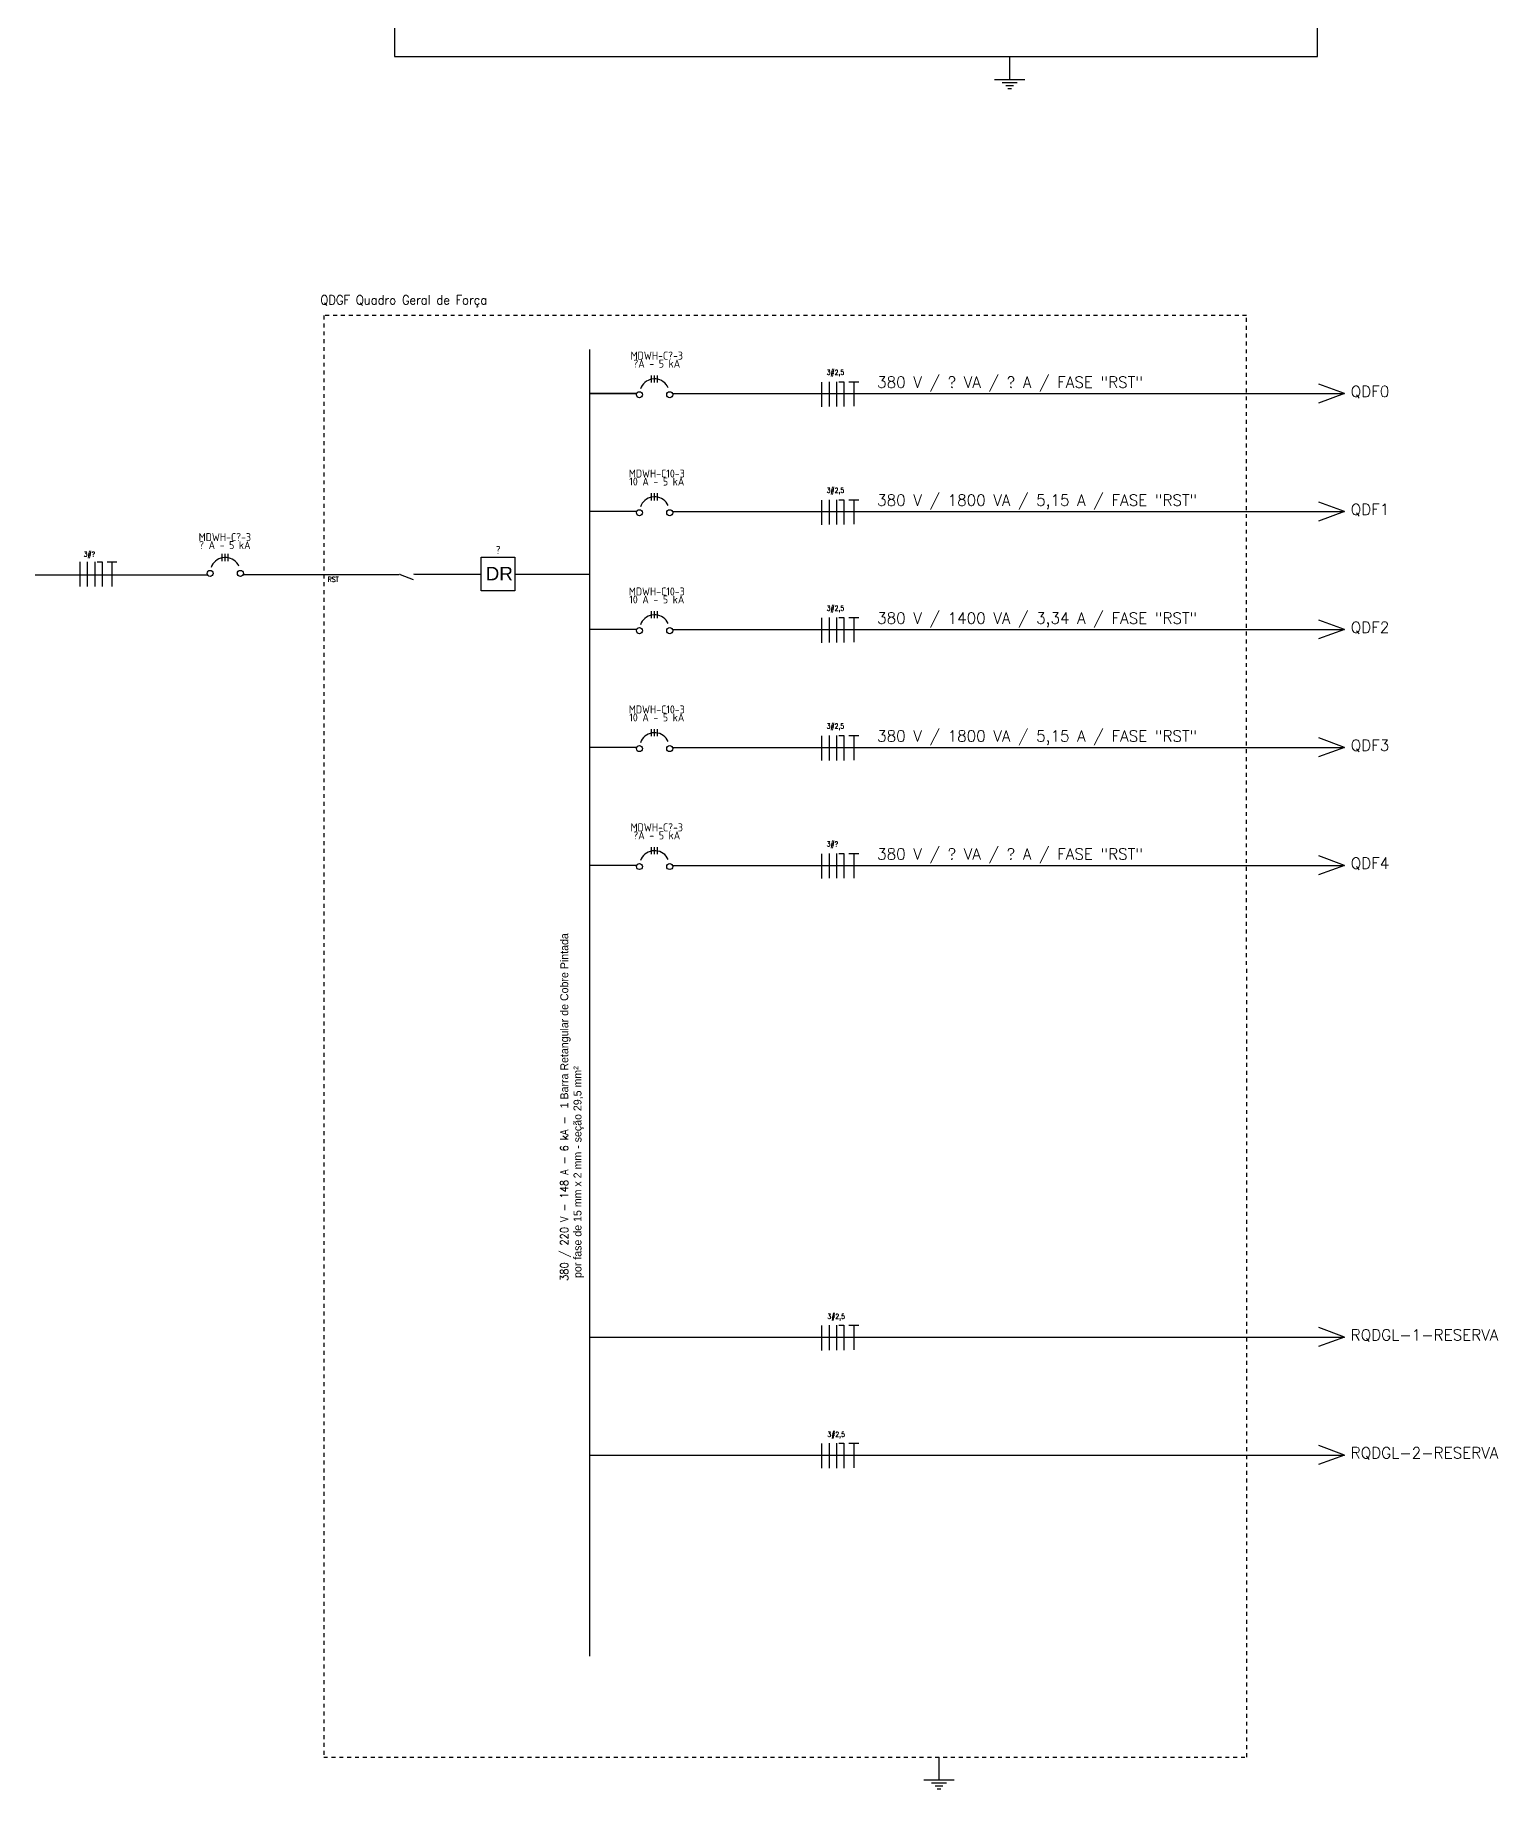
# Model space of a CAD drawing. Extents: x 202 to 641, y -96 to 322.
# Drawn here: x 527.09 to 564.4, y -49.09 to -4.36 of the extents above; entities that cross this region are included whole.
import ezdxf

# ---------------------------------------------------------------- set-up
doc = ezdxf.new("R2010")
doc.units = 0
doc.header["$MEASUREMENT"] = 0
doc.linetypes.add('DASHED2', pattern=[0.375, 0.25, -0.125])
doc.linetypes.add('NULL', pattern=[0])
for name, color, linetype in [('ELET_UNIFILAR_TEXTO', 4, 'Continuous'), ('ELET_UNIFILAR_TEXTO2', 4, 'Continuous'), ('ELT_UNIFILAR_DESENHO', 5, 'Continuous')]:
    doc.layers.add(name, color=color, linetype=linetype)
doc.styles.add('textstyle4', font='arial.ttf')
doc.styles.add('textstyle5', font='')
doc.styles.add('textstyle7', font='romans__.ttf')
doc.styles.get('textstyle5').set_extended_font_data('Standard')

msp = doc.modelspace()

# ---------------------------------------------------------------- hatches: boundary and pattern name
at = {"layer": 'ELT_UNIFILAR_DESENHO', "linetype": 'Continuous', "transparency": 33554687}
h = msp.add_hatch(color=256, dxfattribs=at)
edge = h.paths.add_edge_path(flags=0)
edge.add_arc((536.389, -18.106), 0.0158, 180, 360)
edge.add_arc((536.389, -18.106), 0.0158, 0, 180)
edge = h.paths.add_edge_path(flags=0)
edge.add_arc((536.751, -18.107), 0.0158, 180, 360)
edge.add_arc((536.751, -18.107), 0.0158, 0, 180)

# ---------------------------------------------------------------- linework, layer by layer
at = {"layer": 'ELT_UNIFILAR_DESENHO'}
for p, q in [((536.253, 13.836), (536.253, -4.908)), ((559.801, -4.908), (559.793, 13.836)), ((536.253, -4.908), (559.801, -4.908)), ((551.948, -4.908), (551.948, -5.49)), ((551.562, -5.49), (552.334, -5.49)), ((551.755, -5.567), (552.141, -5.567)), ((551.851, -5.644), (552.045, -5.644)), ((551.9, -5.722), (551.996, -5.722)), ((541.24, -45.703), (541.24, -12.38)), ((542.813, -13.217), (542.813, -13.037)), ((542.891, -13.217), (542.891, -13.037)), ((542.968, -13.217), (542.968, -13.037)), ((547.151, -13.207), (547.151, -13.839)), ((547.341, -13.2), (547.341, -13.832)), ((547.53, -13.2), (547.53, -13.832)), ((547.593, -13.2), (547.72, -13.2)), ((547.72, -13.2), (547.72, -13.832)), ((547.845, -13.2), (548.098, -13.2)), ((547.972, -13.193), (547.972, -13.824)), ((560.487, -13.501), (559.836, -13.26)), ((542.434, -13.501), (541.24, -13.501)), ((541.24, -13.501), (542.434, -13.501)), ((543.36, -13.501), (560.487, -13.501)), ((560.487, -13.501), (559.826, -13.743)), ((542.813, -16.225), (542.813, -16.044)), ((542.891, -16.225), (542.891, -16.044)), ((542.968, -16.225), (542.968, -16.044)), ((542.434, -16.509), (541.24, -16.509)), ((543.36, -16.509), (560.487, -16.509)), ((547.151, -16.215), (547.151, -16.847)), ((547.341, -16.208), (547.341, -16.84)), ((547.53, -16.208), (547.53, -16.84)), ((547.593, -16.208), (547.72, -16.208)), ((547.72, -16.208), (547.72, -16.84)), ((547.845, -16.208), (548.098, -16.208)), ((547.972, -16.2), (547.972, -16.832)), ((560.487, -16.509), (559.826, -16.75)), ((560.487, -16.509), (559.836, -16.268)), ((528.229, -17.789), (528.229, -18.42)), ((528.419, -17.788), (528.419, -18.42)), ((528.609, -17.788), (528.609, -18.42)), ((528.672, -17.788), (528.798, -17.788)), ((528.798, -17.788), (528.798, -18.42)), ((528.924, -17.788), (529.176, -17.788)), ((529.05, -17.788), (529.05, -18.42)), ((531.863, -17.772), (531.863, -17.591)), ((531.94, -17.772), (531.94, -17.591)), ((532.017, -17.772), (532.017, -17.591)), ((527.088, -18.125), (531.484, -18.119)), ((532.397, -18.117), (536.374, -18.112)), ((536.765, -18.104), (538.471, -18.104)), ((539.329, -18.104), (541.24, -18.104)), ((542.813, -19.232), (542.813, -19.052)), ((542.891, -19.232), (542.891, -19.052)), ((542.968, -19.232), (542.968, -19.052)), ((547.151, -19.223), (547.151, -19.855)), ((547.341, -19.215), (547.341, -19.847)), ((547.53, -19.215), (547.53, -19.847)), ((547.593, -19.215), (547.72, -19.215)), ((547.72, -19.215), (547.72, -19.847)), ((547.845, -19.215), (548.098, -19.215)), ((547.972, -19.208), (547.972, -19.84)), ((542.434, -19.517), (541.24, -19.517)), ((543.36, -19.517), (560.487, -19.517)), ((560.487, -19.517), (559.826, -19.758)), ((560.487, -19.517), (559.836, -19.276)), ((542.813, -22.24), (542.813, -22.06)), ((542.891, -22.24), (542.891, -22.06)), ((542.968, -22.24), (542.968, -22.06)), ((547.151, -22.23), (547.151, -22.862)), ((547.341, -22.223), (547.341, -22.855)), ((547.53, -22.223), (547.53, -22.855)), ((547.593, -22.223), (547.72, -22.223)), ((547.72, -22.223), (547.72, -22.855)), ((547.845, -22.223), (548.098, -22.223)), ((547.972, -22.216), (547.972, -22.848)), ((560.487, -22.524), (559.836, -22.284)), ((542.434, -22.524), (541.24, -22.524)), ((543.36, -22.524), (560.487, -22.524)), ((560.487, -22.524), (559.826, -22.766)), ((542.813, -25.248), (542.813, -25.068)), ((542.891, -25.248), (542.891, -25.068)), ((542.968, -25.248), (542.968, -25.068)), ((547.151, -25.238), (547.151, -25.87)), ((547.341, -25.231), (547.341, -25.863)), ((547.53, -25.231), (547.53, -25.863)), ((547.593, -25.231), (547.72, -25.231)), ((547.72, -25.231), (547.72, -25.863)), ((547.845, -25.231), (548.098, -25.231)), ((547.972, -25.224), (547.972, -25.855)), ((560.487, -25.532), (559.836, -25.291)), ((542.434, -25.532), (541.24, -25.532)), ((543.36, -25.532), (560.487, -25.532)), ((560.487, -25.532), (559.826, -25.773)), ((541.24, -37.563), (560.487, -37.563)), ((547.151, -37.269), (547.151, -37.901)), ((547.341, -37.262), (547.341, -37.894)), ((547.53, -37.262), (547.53, -37.894)), ((547.593, -37.262), (547.72, -37.262)), ((547.72, -37.262), (547.72, -37.894)), ((547.845, -37.262), (548.098, -37.262)), ((547.972, -37.255), (547.972, -37.886)), ((560.487, -37.563), (559.826, -37.804)), ((560.487, -37.563), (559.836, -37.322)), ((541.24, -40.571), (560.487, -40.571)), ((547.151, -40.277), (547.151, -40.909)), ((547.341, -40.27), (547.341, -40.902)), ((547.53, -40.27), (547.53, -40.902)), ((547.593, -40.27), (547.72, -40.27)), ((547.72, -40.27), (547.72, -40.902)), ((547.845, -40.27), (548.098, -40.27)), ((547.972, -40.262), (547.972, -40.894)), ((560.487, -40.571), (559.826, -40.812)), ((560.487, -40.571), (559.836, -40.33)), ((550.145, -48.272), (550.145, -48.854)), ((549.759, -48.854), (550.531, -48.854)), ((549.952, -48.931), (550.338, -48.931)), ((550.049, -49.009), (550.242, -49.009)), ((550.097, -49.086), (550.193, -49.086))]:
    msp.add_line(p, q, dxfattribs=at)
at = {"layer": 'ELT_UNIFILAR_DESENHO', "linetype": 'DASHED2', "ltscale": 0.05}
for p, q in [((557.99, -11.513), (534.451, -11.513)), ((534.451, -11.513), (534.451, -48.272)), ((557.998, -48.272), (557.99, -11.513)), ((534.451, -48.272), (557.998, -48.272))]:
    msp.add_line(p, q, dxfattribs=at)
at = {"layer": 'ELT_UNIFILAR_DESENHO', "linetype": 'Continuous'}
msp.add_line((536.404, -18.112), (536.729, -18.243), dxfattribs=at)
at = {"layer": 'ELT_UNIFILAR_DESENHO'}
for points in [[(543.24, -13.35), (543.216, -13.305), (543.186, -13.265), (543.151, -13.228), (543.112, -13.197), (543.069, -13.17), (543.023, -13.15), (542.974, -13.136), (542.924, -13.128), (542.874, -13.127), (542.823, -13.133), (542.774, -13.145), (542.727, -13.163), (542.683, -13.187), (542.642, -13.217), (542.606, -13.252), (542.574, -13.291), (542.548, -13.335), (542.528, -13.381)], [(543.24, -16.357), (543.216, -16.313), (543.186, -16.272), (543.151, -16.236), (543.112, -16.204), (543.069, -16.178), (543.023, -16.158), (542.974, -16.144), (542.924, -16.136), (542.874, -16.135), (542.823, -16.14), (542.774, -16.152), (542.727, -16.171), (542.683, -16.195), (542.642, -16.225), (542.606, -16.26), (542.574, -16.299), (542.548, -16.342), (542.528, -16.389)], [(532.29, -17.904), (532.266, -17.86), (532.236, -17.819), (532.201, -17.783), (532.161, -17.751), (532.118, -17.725), (532.072, -17.705), (532.024, -17.691), (531.974, -17.683), (531.923, -17.682), (531.873, -17.687), (531.824, -17.699), (531.777, -17.718), (531.733, -17.742), (531.692, -17.772), (531.655, -17.807), (531.624, -17.846), (531.597, -17.889), (531.577, -17.936)], [(538.471, -17.674), (539.329, -17.674), (539.329, -18.533), (538.471, -18.533), (538.471, -17.674)], [(543.24, -19.365), (543.216, -19.321), (543.186, -19.28), (543.151, -19.244), (543.112, -19.212), (543.069, -19.186), (543.023, -19.165), (542.974, -19.151), (542.924, -19.144), (542.874, -19.143), (542.823, -19.148), (542.774, -19.16), (542.727, -19.178), (542.683, -19.203), (542.642, -19.233), (542.606, -19.267), (542.574, -19.307), (542.548, -19.35), (542.528, -19.396)], [(543.24, -22.373), (543.216, -22.329), (543.186, -22.288), (543.151, -22.251), (543.112, -22.22), (543.069, -22.194), (543.023, -22.173), (542.974, -22.159), (542.924, -22.151), (542.874, -22.15), (542.823, -22.156), (542.774, -22.168), (542.727, -22.186), (542.683, -22.21), (542.642, -22.24), (542.606, -22.275), (542.574, -22.315), (542.548, -22.358), (542.528, -22.404)], [(543.24, -25.381), (543.216, -25.336), (543.186, -25.296), (543.151, -25.259), (543.112, -25.228), (543.069, -25.201), (543.023, -25.181), (542.974, -25.167), (542.924, -25.159), (542.874, -25.158), (542.823, -25.164), (542.774, -25.176), (542.727, -25.194), (542.683, -25.218), (542.642, -25.248), (542.606, -25.283), (542.574, -25.322), (542.548, -25.366), (542.528, -25.412)]]:
    msp.add_lwpolyline(points, dxfattribs=at)
for centre in [(542.505, -13.531), (543.277, -13.531), (542.505, -16.539), (543.277, -16.539), (531.554, -18.086), (532.327, -18.086), (542.505, -19.547), (543.277, -19.547), (542.505, -22.555), (543.277, -22.555), (542.505, -25.562), (543.277, -25.562)]:
    msp.add_circle(centre, 0.0772, dxfattribs=at)

# ---------------------------------------------------------------- texts
at = {"layer": 'ELET_UNIFILAR_TEXTO', "attachment_point": 1, "style": 'textstyle5'}
for s, insert, char_height, width in [('QDGF Quadro Geral de Força', (534.364, -10.993), 0.23696, 7.18793), ('\\A1;3#2,5', (547.279, -12.895), 0.1264, 0.9874), ('\\A1;3#2,5', (547.279, -15.903), 0.1264, 0.9874), ('\\A1;3#?', (528.327, -17.533), 0.1264, 0.9874), ('\\A1;3#2,5', (547.279, -18.911), 0.1264, 0.9874), ('\\A1;3#2,5', (547.279, -21.918), 0.1264, 0.9874), ('\\A1;3#?', (547.279, -24.926), 0.1264, 0.9874), ('\\A1;\\pi0.24395;3#2,5', (547.054, -36.972), 0.12638, 0.9874), ('\\A1;\\pi0.24395;3#2,5', (547.054, -39.98), 0.12638, 0.9874)]:
    msp.add_mtext(s, dxfattribs=dict(at, insert=insert, char_height=char_height, width=width))
at = {"layer": 'ELET_UNIFILAR_TEXTO', "char_height": 0.20406, "width": 3.87486, "attachment_point": 8, "line_spacing_factor": 0.6, "style": 'textstyle4'}
for s, insert in [('{\\Fisocp|c0;MDWH-C?-3\\P\\Fisocp2|c0;?A - 5 kA\\H1.67119x; }', (542.947, -12.839)), ('{\\Fisocp|c0;MDWH-C10-3\\P\\Fisocp2|c0;10 A - 5 kA\\H1.67119x; }', (542.947, -15.846)), ('{\\Fisocp|c0;MDWH-C?-3\\P\\Fisocp2|c0;? A - 5 kA\\H1.67119x; }', (531.929, -17.468)), ('{\\Fisocp|c0;?}', (538.9, -17.592)), ('{\\Fisocp|c0;MDWH-C10-3\\P\\Fisocp2|c0;10 A - 5 kA\\H1.67119x; }', (542.947, -18.854)), ('{\\Fisocp|c0;MDWH-C10-3\\P\\Fisocp2|c0;10 A - 5 kA\\H1.67119x; }', (542.947, -21.862)), ('{\\Fisocp|c0;MDWH-C?-3\\P\\Fisocp2|c0;?A - 5 kA\\H1.67119x; }', (542.947, -24.87))]:
    msp.add_mtext(s, dxfattribs=dict(at, insert=insert))
at = {"layer": 'ELET_UNIFILAR_TEXTO', "insert": (534.553, -18.174), "char_height": 0.1264, "attachment_point": 1, "style": 'textstyle5'}
msp.add_mtext('RST', dxfattribs=at)
msp.add_mtext('RST', dxfattribs=at)
at = {"layer": 'ELET_UNIFILAR_TEXTO', "insert": (540.486, -36.13), "char_height": 0.202345, "attachment_point": 1, "rotation": 90, "style": 'textstyle5'}
msp.add_mtext('\\A1;380 / 220 V - 148 A - 6 kA - {\\A0;\\fArial|b0|i0|c0|p34; \\Ftxt|c0;1 Barra Retangular de Cobre Pintada\\P por fase de 15 mm x 2 mm - seção 29,5 mm\\fArial|b0|i0|c0|p34;²}', dxfattribs=at)
at = {"layer": 'ELET_UNIFILAR_TEXTO2', "attachment_point": 1, "style": 'textstyle7'}
for s, insert, char_height, width in [('380 V / ? VA / ? A / FASE "RST"', (548.566, -13.069), 0.28356, 9.86731), ('QDF0', (560.648, -13.304), 0.2836, 3.00015), ('380 V / 1800 VA / 5,15 A / FASE "RST"', (548.566, -16.077), 0.28356, 9.86731), ('QDF1', (560.648, -16.312), 0.2836, 3.00015), ('380 V / 1400 VA / 3,34 A / FASE "RST"', (548.566, -19.085), 0.28356, 9.86731), ('QDF2', (560.648, -19.32), 0.2836, 3.00015), ('380 V / 1800 VA / 5,15 A / FASE "RST"', (548.566, -22.092), 0.28356, 9.86731), ('QDF3', (560.648, -22.328), 0.2836, 3.00015), ('380 V / ? VA / ? A / FASE "RST"', (548.566, -25.1), 0.28356, 9.86731), ('QDF4', (560.648, -25.335), 0.2836, 3.00015), ('RQDGL-1-RESERVA', (560.648, -37.366), 0.28356, 3.00015), ('RQDGL-2-RESERVA', (560.648, -40.374), 0.28356, 3.00015)]:
    msp.add_mtext(s, dxfattribs=dict(at, insert=insert, char_height=char_height, width=width))
at = {"layer": 'ELT_UNIFILAR_DESENHO', "linetype": 'NULL', "insert": (538.583, -18.263), "char_height": 0.3433, "width": 1.38556, "attachment_point": 7, "line_spacing_factor": 0.6, "style": 'textstyle4'}
msp.add_mtext('DR', dxfattribs=at)

doc.saveas('drawing.dxf')
